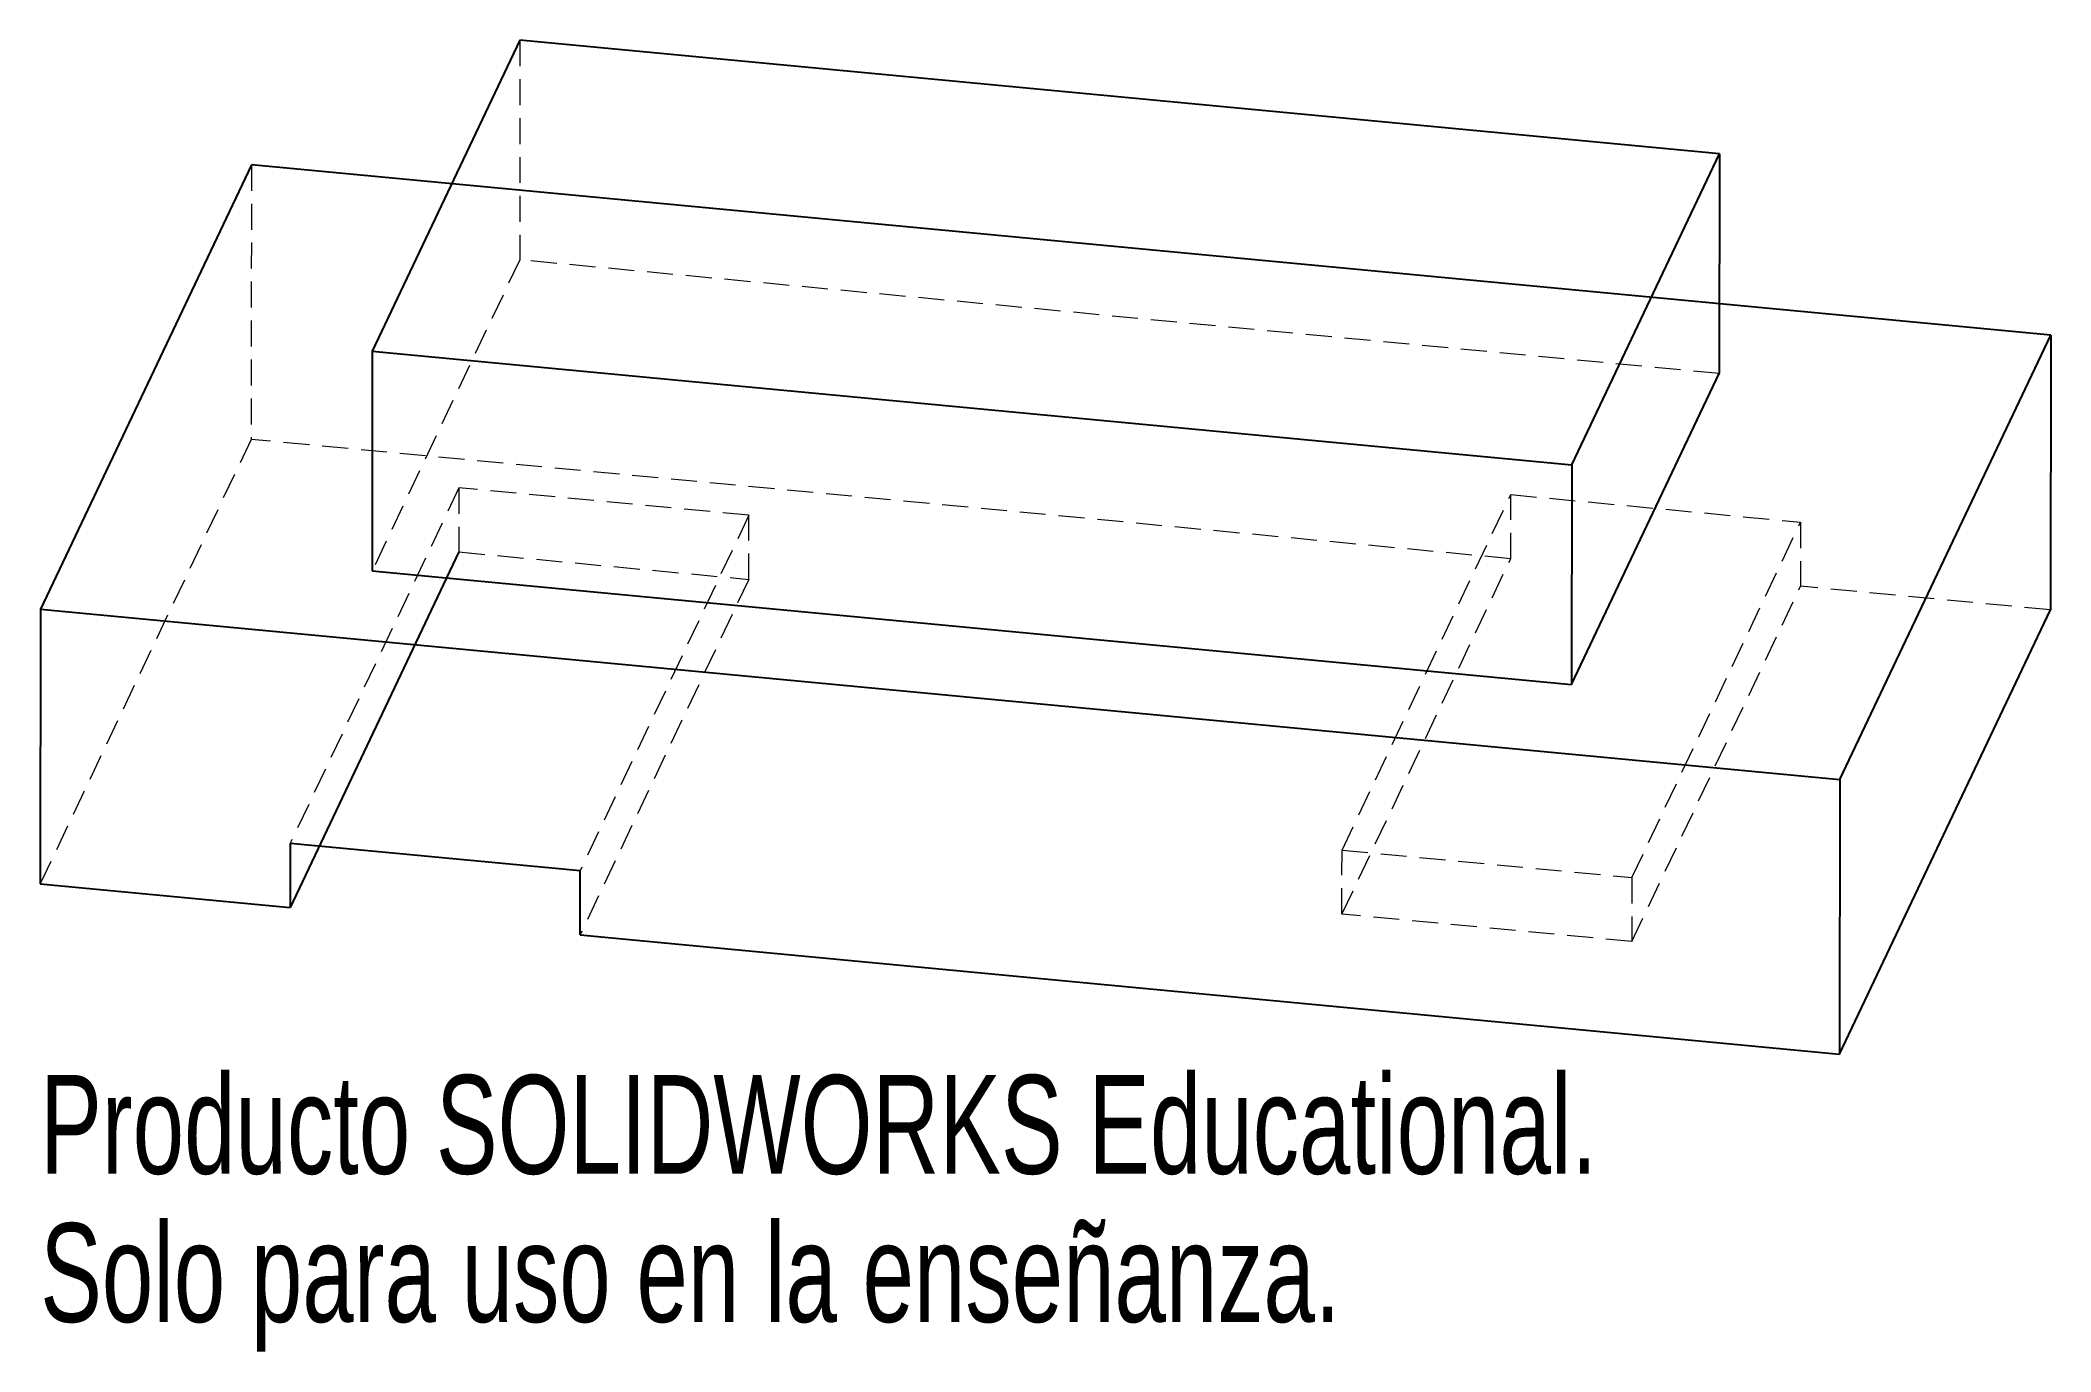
# Model space of a CAD drawing. Header units: millimetres. Extents: x -46.6 to 51.8, y -28.7 to 35.5.
import ezdxf

# ---------------------------------------------------------------- set-up
doc = ezdxf.new("R2010")
doc.units = ezdxf.units.MM
doc.linetypes.add('HIDDEN', pattern=[1.905, 1.27, -0.635])
doc.styles.add('SLDTEXTSTYLE0', font='TXT', dxfattribs={"width": 0.7})

msp = doc.modelspace()

# ---------------------------------------------------------------- linework, layer by layer
at = {"color": 7, "linetype": 'Continuous', "lineweight": 25}
for p, q in [((-23.078, 35.509), (-30.304, 20.289)), ((35.629, 29.949), (-23.078, 35.509)), ((28.403, 14.728), (35.629, 29.949)), ((35.629, 29.949), (35.617, 19.2)), ((-36.219, 29.413), (-46.542, 7.669)), ((51.842, 21.071), (-36.219, 29.413)), ((41.519, -0.672), (51.842, 21.071)), ((51.842, 21.071), (51.827, 7.636)), ((-30.304, 20.289), (-30.316, 9.54)), ((-30.304, 20.289), (28.403, 14.728)), ((28.391, 3.979), (35.617, 19.2)), ((28.403, 14.728), (28.391, 3.979)), ((-26.068, 10.47), (-34.326, -6.925)), ((-30.316, 9.54), (28.391, 3.979)), ((-46.542, 7.669), (-46.557, -5.767)), ((-46.542, 7.669), (41.519, -0.672)), ((41.504, -14.108), (51.827, 7.636)), ((41.519, -0.672), (41.504, -14.108)), ((-34.323, -3.79), (-34.326, -6.925)), ((-20.135, -5.134), (-34.323, -3.79)), ((-46.557, -5.767), (-34.326, -6.925)), ((-20.138, -8.269), (-20.135, -5.134)), ((-20.138, -8.269), (41.504, -14.108))]:
    msp.add_line(p, q, dxfattribs=at)
at = {"color": 7, "linetype": 'HIDDEN', "lineweight": 18}
for p, q in [((-23.078, 35.509), (-23.09, 24.761)), ((-36.219, 29.413), (-36.234, 15.977)), ((-23.09, 24.761), (-30.316, 9.54)), ((35.617, 19.2), (-23.09, 24.761)), ((-36.234, 15.977), (-46.557, -5.767)), ((25.409, 10.138), (-36.234, 15.977)), ((-26.064, 13.605), (-34.323, -3.79)), ((-26.064, 13.605), (-26.068, 10.47)), ((-11.877, 12.261), (-26.064, 13.605)), ((17.154, -4.122), (25.412, 13.273)), ((25.409, 10.138), (25.412, 13.273)), ((25.412, 13.273), (39.6, 11.929)), ((-11.877, 12.261), (-20.135, -5.134)), ((-11.88, 9.126), (-11.877, 12.261)), ((31.342, -5.466), (39.6, 11.929)), ((39.6, 11.929), (39.597, 8.794)), ((-26.068, 10.47), (-11.88, 9.126)), ((17.151, -7.257), (25.409, 10.138)), ((-11.88, 9.126), (-20.138, -8.269)), ((31.338, -8.601), (39.597, 8.794)), ((51.827, 7.636), (39.597, 8.794)), ((17.151, -7.257), (17.154, -4.122)), ((17.154, -4.122), (31.342, -5.466)), ((31.342, -5.466), (31.338, -8.601)), ((31.338, -8.601), (17.151, -7.257))]:
    msp.add_line(p, q, dxfattribs=at)

# ---------------------------------------------------------------- texts
at = {"color": 7, "linetype": 'Continuous', "char_height": 4.83362, "attachment_point": 1, "style": 'SLDTEXTSTYLE0'}
for s, insert in [('Producto SOLIDWORKS Educational.', (-46.557, -15.128)), ('Solo para uso en la enseñanza.', (-46.557, -22.378))]:
    msp.add_mtext(s, dxfattribs=dict(at, insert=insert))

doc.saveas('drawing.dxf')
